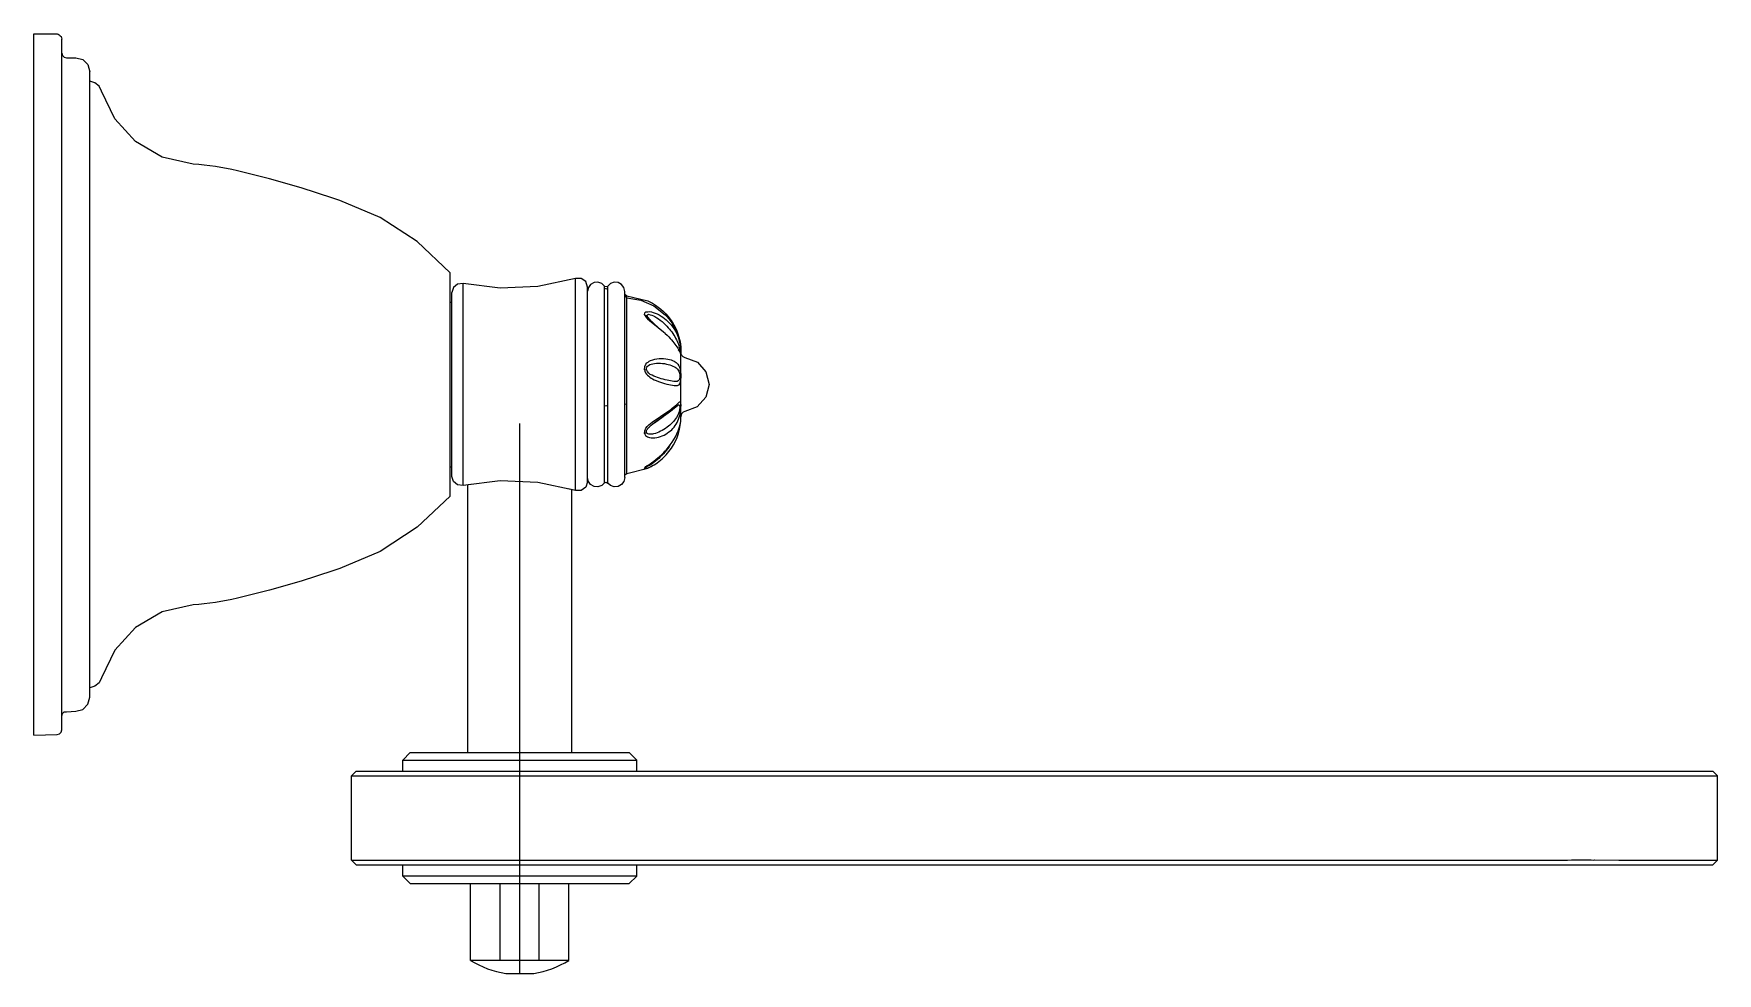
# Model space of a CAD drawing. Extents: x -0.513 to -0.333, y 294.899 to 294.999.
import ezdxf

# ---------------------------------------------------------------- set-up
doc = ezdxf.new("R2010")
doc.units = 0
doc.header["$LTSCALE"] = 0.2
doc.header["$MEASUREMENT"] = 0
doc.linetypes.add('AXES', pattern=[0.54, 0.3, -0.08, 0.08, -0.08])
doc.linetypes.add('CONTINU', pattern=[0])
doc.layers.get('0').update_dxf_attribs({"linetype": 'CONTINUOUS'})
doc.layers.add('DECA_EIXOS', color=5, linetype='AXES')

msp = doc.modelspace()

# ---------------------------------------------------------------- linework, layer by layer
at = {"linetype": 'CONTINU'}
for points in [[(-0.51334, 294.92445), (-0.51334, 294.99945)], [(-0.51334, 294.99945), (-0.51084, 294.99945)], [(-0.51034, 294.92502), (-0.51034, 294.99888)], [(-0.51034, 294.99738), (-0.51028, 294.99713), (-0.5101, 294.99695), (-0.50984, 294.99688)], [(-0.50984, 294.99688), (-0.50884, 294.99688)], [(-0.50884, 294.99688), (-0.50809, 294.99668), (-0.50755, 294.99614), (-0.50734, 294.99538)], [(-0.50734, 294.92852), (-0.50734, 294.99538)], [(-0.50608, 294.99332), (-0.50636, 294.99384), (-0.5068, 294.9942), (-0.50734, 294.99438)], [(-0.4963, 294.98551), (-0.49962, 294.98626), (-0.50247, 294.98793), (-0.50468, 294.99034), (-0.50608, 294.99332)], [(-0.48136, 294.98186), (-0.48475, 294.98296), (-0.48815, 294.98394), (-0.49157, 294.9848)], [(-0.48062, 294.98161), (-0.48136, 294.98186)], [(-0.46884, 294.97388), (-0.47235, 294.97722), (-0.47631, 294.97981), (-0.48062, 294.98161)], [(-0.46884, 294.95002), (-0.46884, 294.97388)], [(-0.45544, 294.97329), (-0.45947, 294.97243), (-0.4635, 294.97226), (-0.46744, 294.97275)], [(-0.45414, 294.97235), (-0.45434, 294.97294), (-0.45484, 294.97328), (-0.45544, 294.97329)], [(-0.45544, 294.95061), (-0.45544, 294.97329)], [(-0.45344, 294.97286), (-0.45382, 294.97265), (-0.45406, 294.97232), (-0.45416, 294.97191)], [(-0.45232, 294.97245), (-0.45263, 294.97275), (-0.45303, 294.97289), (-0.45344, 294.97286)], [(-0.45087, 294.97286), (-0.4513, 294.97289), (-0.45169, 294.97274), (-0.45199, 294.97245)], [(-0.45016, 294.9719), (-0.45025, 294.97232), (-0.4505, 294.97265), (-0.45087, 294.97286)], [(-0.46744, 294.97275), (-0.46804, 294.97269), (-0.46848, 294.97232), (-0.46864, 294.97178)], [(-0.46864, 294.95212), (-0.46864, 294.97178)], [(-0.46744, 294.95115), (-0.46744, 294.97275)], [(-0.45414, 294.95156), (-0.45414, 294.97235)], [(-0.45232, 294.97245), (-0.45216, 294.97241)], [(-0.45232, 294.95145), (-0.45232, 294.97245)], [(-0.45232, 294.97225), (-0.45216, 294.97217)], [(-0.45216, 294.97241), (-0.45199, 294.97245)], [(-0.45216, 294.97217), (-0.45199, 294.97225)], [(-0.45199, 294.9514), (-0.45199, 294.97245)], [(-0.45016, 294.952), (-0.45016, 294.9719)], [(-0.45016, 294.9716), (-0.44996, 294.97144)], [(-0.45016, 294.97142), (-0.44996, 294.97122)], [(-0.44996, 294.97144), (-0.4477, 294.9709)], [(-0.44996, 294.95245), (-0.44996, 294.97144)], [(-0.46884, 294.97075), (-0.46864, 294.97075)], [(-0.44806, 294.96941), (-0.44785, 294.9693)], [(-0.44785, 294.9693), (-0.44724, 294.96855)], [(-0.4477, 294.9709), (-0.4472, 294.97063)], [(-0.4475, 294.96875), (-0.44697, 294.96834)], [(-0.44656, 294.96802), (-0.44585, 294.96743)], [(-0.44461, 294.96756), (-0.44418, 294.96592)], [(-0.44445, 294.96566), (-0.44428, 294.96543)], [(-0.44418, 294.96592), (-0.44418, 294.96524)], [(-0.44428, 294.96543), (-0.44418, 294.96524)], [(-0.44428, 294.96543), (-0.44418, 294.96511)], [(-0.44416, 294.95849), (-0.44418, 294.96524)], [(-0.44373, 294.96485), (-0.4424, 294.96432), (-0.44149, 294.96329), (-0.44116, 294.96195)], [(-0.44806, 294.96352), (-0.44785, 294.96354)], [(-0.44116, 294.96195), (-0.4415, 294.96059), (-0.44242, 294.95957), (-0.44373, 294.95905)], [(-0.45232, 294.95967), (-0.45216, 294.95969)], [(-0.45216, 294.95969), (-0.45199, 294.95967)], [(-0.45016, 294.95985), (-0.44996, 294.95989)], [(-0.447, 294.95786), (-0.44608, 294.95852)], [(-0.44527, 294.9591), (-0.44462, 294.95965)], [(-0.44428, 294.95952), (-0.44418, 294.95963)], [(-0.44418, 294.95799), (-0.44416, 294.95849)], [(-0.44416, 294.95849), (-0.4441, 294.95879)], [(-0.44806, 294.95671), (-0.44785, 294.95685)], [(-0.46884, 294.95315), (-0.46864, 294.95315)], [(-0.44996, 294.95245), (-0.4477, 294.953)], [(-0.44809, 294.9529), (-0.44785, 294.95314)], [(-0.44785, 294.95314), (-0.44773, 294.95329)], [(-0.4477, 294.953), (-0.44711, 294.95332)], [(-0.46744, 294.95115), (-0.46804, 294.95121), (-0.46848, 294.95158), (-0.46864, 294.95212)], [(-0.45544, 294.95061), (-0.45947, 294.95147), (-0.4635, 294.95164), (-0.46744, 294.95115)], [(-0.46661, 294.95126), (-0.46744, 294.95115)], [(-0.46694, 294.9226), (-0.46694, 294.95125)], [(-0.45414, 294.95156), (-0.45434, 294.95096), (-0.45484, 294.95062), (-0.45544, 294.95061)], [(-0.45344, 294.95104), (-0.45382, 294.95125), (-0.45406, 294.95159), (-0.45416, 294.95199)], [(-0.45232, 294.95145), (-0.45263, 294.95115), (-0.45303, 294.95101), (-0.45344, 294.95104)], [(-0.45232, 294.95145), (-0.45216, 294.95149)], [(-0.45216, 294.95149), (-0.45199, 294.9514)], [(-0.45087, 294.95104), (-0.4513, 294.95101), (-0.45169, 294.95116), (-0.45199, 294.9514)], [(-0.45016, 294.952), (-0.45025, 294.95158), (-0.4505, 294.95125), (-0.45087, 294.95104)], [(-0.45016, 294.9523), (-0.44996, 294.95245)], [(-0.46884, 294.95002), (-0.47235, 294.94668), (-0.47631, 294.94409), (-0.48062, 294.94229)], [(-0.45544, 294.95061), (-0.45621, 294.95078)], [(-0.45584, 294.9226), (-0.45584, 294.95073)], [(-0.48062, 294.94229), (-0.48136, 294.94204)], [(-0.48136, 294.94204), (-0.48475, 294.94094), (-0.48815, 294.93996), (-0.49157, 294.9391)], [(-0.4963, 294.93839), (-0.49962, 294.93764), (-0.50247, 294.93597), (-0.50468, 294.93356), (-0.50608, 294.93058)], [(-0.50608, 294.93058), (-0.50636, 294.93006), (-0.5068, 294.9297), (-0.50734, 294.92952)], [(-0.50884, 294.92702), (-0.50809, 294.92722), (-0.50755, 294.92776), (-0.50734, 294.92852)], [(-0.51034, 294.92652), (-0.51028, 294.92677), (-0.5101, 294.92695), (-0.50984, 294.92695)], [(-0.50984, 294.92695), (-0.50884, 294.92702)], [(-0.51334, 294.92445), (-0.51084, 294.92452)], [(-0.51084, 294.92452), (-0.51059, 294.92459), (-0.51041, 294.92477), (-0.51034, 294.92502)], [(-0.47389, 294.9218), (-0.47309, 294.9226)], [(-0.47309, 294.9226), (-0.44969, 294.9226)], [(-0.44969, 294.9226), (-0.44889, 294.9218)], [(-0.47939, 294.92012), (-0.47889, 294.9206)], [(-0.47889, 294.9206), (-0.33389, 294.9206)], [(-0.47389, 294.9206), (-0.47389, 294.9218)], [(-0.47389, 294.9218), (-0.44889, 294.9218)], [(-0.44889, 294.9206), (-0.44889, 294.9218)], [(-0.33389, 294.9206), (-0.33339, 294.9201)], [(-0.47939, 294.9111), (-0.47939, 294.92012)], [(-0.47939, 294.92012), (-0.47913, 294.92012)], [(-0.47913, 294.92012), (-0.47848, 294.92011)], [(-0.47848, 294.92011), (-0.47833, 294.92011)], [(-0.47833, 294.92011), (-0.47725, 294.9201)], [(-0.47725, 294.9201), (-0.34939, 294.9201)], [(-0.34939, 294.9201), (-0.34898, 294.92013)], [(-0.34898, 294.92013), (-0.34689, 294.92012)], [(-0.34689, 294.92012), (-0.3466, 294.9201)], [(-0.3466, 294.9201), (-0.34648, 294.92012)], [(-0.34648, 294.92012), (-0.34394, 294.9201)], [(-0.34394, 294.9201), (-0.34366, 294.92012)], [(-0.34366, 294.92012), (-0.34176, 294.92011)], [(-0.34176, 294.92011), (-0.34139, 294.9201)], [(-0.34139, 294.9201), (-0.34103, 294.92011)], [(-0.34103, 294.92011), (-0.33912, 294.9201)], [(-0.33912, 294.9201), (-0.33437, 294.9201)], [(-0.33437, 294.9201), (-0.33339, 294.9201)], [(-0.33339, 294.9111), (-0.33339, 294.9201)], [(-0.47939, 294.9111), (-0.47889, 294.9106)], [(-0.47939, 294.9111), (-0.47843, 294.9111)], [(-0.47889, 294.9106), (-0.33389, 294.9106)], [(-0.47843, 294.9111), (-0.34939, 294.9111)], [(-0.47389, 294.9094), (-0.47389, 294.9106)], [(-0.44889, 294.9094), (-0.44889, 294.9106)], [(-0.34939, 294.9111), (-0.34898, 294.91112)], [(-0.34898, 294.91112), (-0.34689, 294.91112)], [(-0.34689, 294.91112), (-0.3466, 294.9111)], [(-0.3466, 294.9111), (-0.34648, 294.91112)], [(-0.34648, 294.91112), (-0.34393, 294.9111)], [(-0.34393, 294.9111), (-0.34366, 294.91111)], [(-0.34366, 294.91111), (-0.34213, 294.91111)], [(-0.34213, 294.91111), (-0.33436, 294.9111)], [(-0.33436, 294.9111), (-0.33339, 294.9111)], [(-0.33389, 294.9106), (-0.33339, 294.9111)], [(-0.47389, 294.9094), (-0.47309, 294.9086)], [(-0.44889, 294.9094), (-0.47389, 294.9094)], [(-0.47309, 294.9086), (-0.44969, 294.9086)], [(-0.46664, 294.90038), (-0.46664, 294.9086)], [(-0.46347, 294.90038), (-0.46347, 294.9086)], [(-0.45932, 294.90038), (-0.45932, 294.9086)], [(-0.45614, 294.90038), (-0.45614, 294.9086)], [(-0.44969, 294.9086), (-0.44889, 294.9094)], [(-0.45614, 294.90038), (-0.46664, 294.90038)], [(-0.46289, 294.899), (-0.45989, 294.899)]]:
    msp.add_lwpolyline(points, dxfattribs=at)
for points in [[(-0.51084, 294.99945, -0.137868), (-0.51041, 294.99913), (-0.51034, 294.99888)], [(-0.49157, 294.9848, 0.039884), (-0.4963, 294.98551)], [(-0.44996, 294.97122), (-0.44844, 294.97098), (-0.44705, 294.97036), (-0.44585, 294.96941, -0.093897), (-0.44461, 294.96756)], [(-0.44806, 294.96941), (-0.44804, 294.9696), (-0.4479, 294.9697, -0.150177), (-0.44714, 294.96966, -0.11955), (-0.44556, 294.96868, -0.222584), (-0.44418, 294.96524)], [(-0.44806, 294.96941, 0.11126), (-0.44773, 294.96896), (-0.44749, 294.96874), (-0.44625, 294.96777, -0.03161), (-0.44545, 294.96703, -0.030135), (-0.44491, 294.96639, -0.055694), (-0.44418, 294.96524)], [(-0.44785, 294.9693, -0.237294), (-0.44762, 294.96945, -0.091698), (-0.44695, 294.9692, -0.083441), (-0.44552, 294.96802, -0.069174), (-0.44464, 294.96672, -0.105217), (-0.44428, 294.96543)], [(-0.44656, 294.96802), (-0.44761, 294.96897, -0.098435), (-0.44785, 294.9693)], [(-0.4472, 294.97063, -0.248565), (-0.44418, 294.96592)], [(-0.44806, 294.96352), (-0.44804, 294.96387), (-0.4479, 294.96413, -0.123911), (-0.4474, 294.96451, -0.151398), (-0.44556, 294.96466, -0.071455), (-0.44489, 294.96444, -0.105505), (-0.44448, 294.96411, -0.125722), (-0.44423, 294.96346, -0.045112), (-0.44418, 294.96264)], [(-0.44785, 294.96354, -0.234697), (-0.44775, 294.96389, -0.157608), (-0.44718, 294.96417, -0.106268), (-0.44552, 294.96409, -0.072491), (-0.44486, 294.96384, -0.083593), (-0.44453, 294.96357, -0.197375), (-0.44428, 294.96273)], [(-0.44418, 294.96524, 0.088433), (-0.44395, 294.96494), (-0.44373, 294.96485)], [(-0.44806, 294.96352, 0.140528), (-0.44773, 294.96294, 0.070588), (-0.44722, 294.96256, 0.070448), (-0.44545, 294.96195, 0.058485), (-0.44469, 294.96184, 0.167146), (-0.44437, 294.96191, 0.173759), (-0.44423, 294.96214, 0.059901), (-0.44418, 294.96264)], [(-0.44428, 294.96273, -0.118712), (-0.44436, 294.96243, -0.215433), (-0.44458, 294.96228, -0.078592), (-0.44491, 294.96227), (-0.44565, 294.96241, -0.05902), (-0.44724, 294.96293, -0.206763), (-0.44785, 294.96354)], [(-0.44806, 294.95671), (-0.44804, 294.95701), (-0.4479, 294.95728, -0.083797), (-0.44724, 294.95792), (-0.44556, 294.95905, 0.037727), (-0.44437, 294.96006, -0.532703), (-0.4442, 294.96002), (-0.44418, 294.95963)], [(-0.44806, 294.95671), (-0.44794, 294.95649), (-0.44773, 294.95634, 0.146333), (-0.44695, 294.95625, 0.130203), (-0.44545, 294.95687, 0.131324), (-0.44448, 294.95806, 0.104221), (-0.44418, 294.95963)], [(-0.44785, 294.95685, -0.203959), (-0.44775, 294.95719, -0.065973), (-0.44735, 294.95759), (-0.44698, 294.95788), (-0.44552, 294.95891), (-0.44453, 294.95972), (-0.44439, 294.9598, -0.163014), (-0.44428, 294.95952)], [(-0.44428, 294.95952, -0.116725), (-0.44465, 294.95843, -0.097203), (-0.44565, 294.95737, -0.100076), (-0.44709, 294.95667, -0.104635), (-0.44761, 294.95665, -0.268553), (-0.44785, 294.95685)], [(-0.44373, 294.95905, 0.41056), (-0.44416, 294.95849)], [(-0.44809, 294.9529), (-0.44804, 294.95305), (-0.4479, 294.95317, 0.039801), (-0.44625, 294.95443, 0.049566), (-0.4453, 294.95549, 0.106286), (-0.44418, 294.95799)], [(-0.44809, 294.9529, 0.085063), (-0.44669, 294.95359, 0.07214), (-0.44545, 294.95477, 0.148931), (-0.44418, 294.95799)], [(-0.4453, 294.95548, -0.057634), (-0.44654, 294.95404, -0.032637), (-0.44724, 294.95347, -0.093292), (-0.44785, 294.95314)], [(-0.49157, 294.9391, -0.039878), (-0.4963, 294.93839)], [(-0.46664, 294.90038, 0.100878), (-0.46289, 294.899)], [(-0.45989, 294.899, 0.100878), (-0.45614, 294.90038)]]:
    msp.add_lwpolyline(points, format="xyb", dxfattribs=at)
at = {"layer": 'DECA_EIXOS'}
msp.add_lwpolyline([(-0.46139, 294.899), (-0.46139, 294.95777)], dxfattribs=at)

doc.saveas('drawing.dxf')
